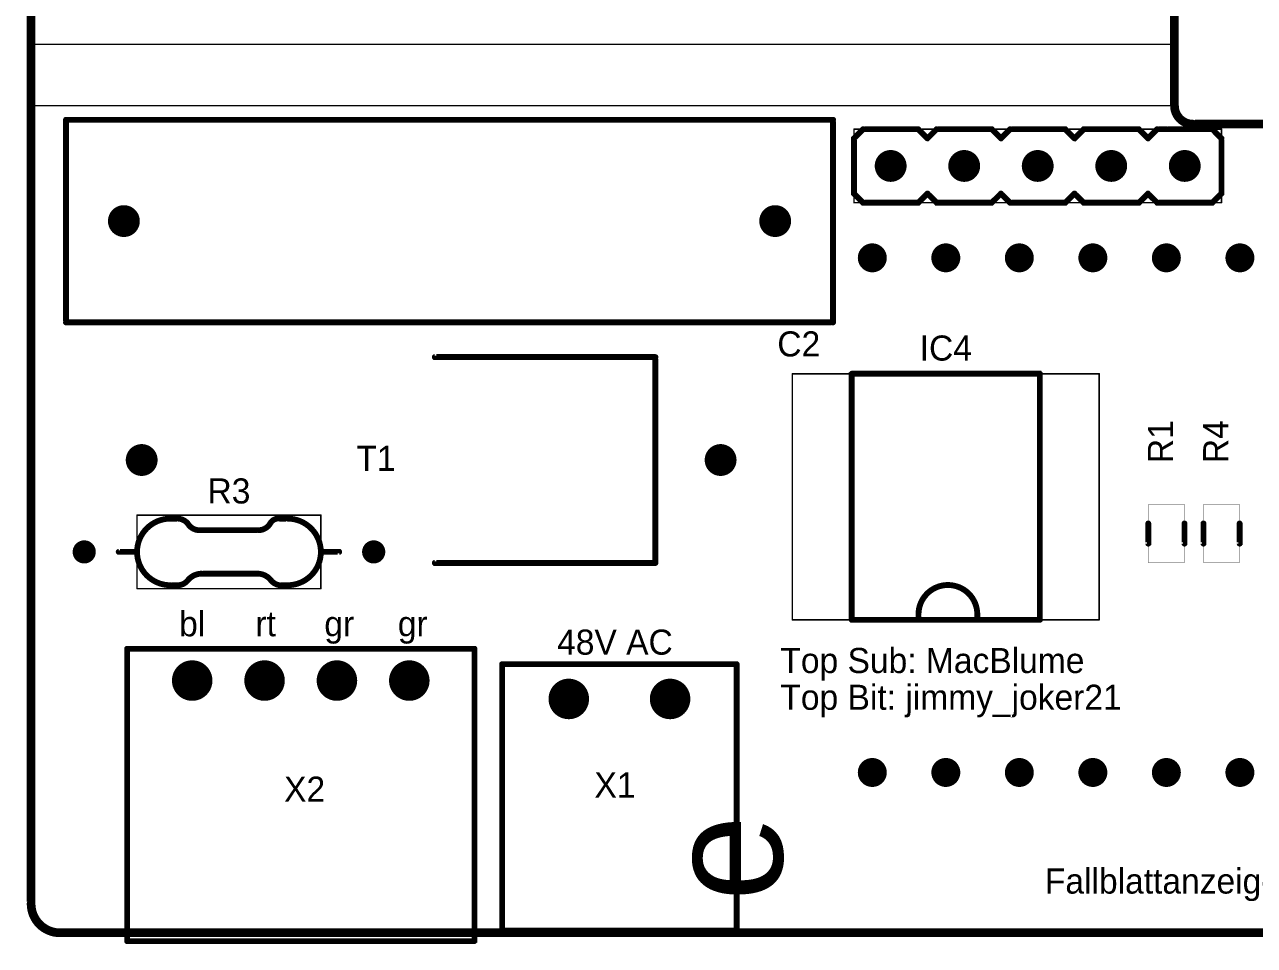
# Model space of a CAD drawing. Header units: millimetres. Extents: x -20 to 60.2, y -29 to 38.8.
# Drawn here: x -19.97 to 22.51, y -29.01 to 2.8 of the extents above; entities that cross this region are included whole.
import ezdxf
from ezdxf.enums import TextEntityAlignment as Align

# ---------------------------------------------------------------- set-up
doc = ezdxf.new("R2010")
doc.units = ezdxf.units.MM
doc.layers.get('0').update_dxf_attribs({"linetype": 'CONTINUOUS'})
for name, color, linetype in [('_BOARD', 252, 'CONTINUOUS'), ('_DRILL', 251, 'CONTINUOUS'), ('SILKSCREEN_TOP', 1, 'CONTINUOUS')]:
    doc.layers.add(name, color=color, linetype=linetype)
doc.styles.add('EHAJO', font='eHaJo.ttf')

# ---------------------------------------------------------------- blocks, each defined once
blk = doc.blocks.new('_HOLE')
at = {"const_width": 0.5}
blk.add_lwpolyline([(0, 0.25, 1), (0, -0.25, 1)], format="xyb", close=True, dxfattribs=at)

msp = doc.modelspace()

# ---------------------------------------------------------------- linework, layer by layer
at = {"layer": '_BOARD'}
for points in [[(-19.75, 9, 0.3, 0.3, 0), (-19.75, -27.575, 0.15, 0.15, 0), (-19.825, -27.575, 0.15, 0.15, 1), (-19.675, -27.575, 0, 0, 0), (-19.675, -27.575, 0.15, 0.15, 1), (-19.825, -27.575, 0, 0, 0), (-19.75, -27.575, 0, 0, 0), (-19.75, -27.575, 0.3, 0.3, 0.41421), (-18.75, -28.575, 0.15, 0.15, 0), (-18.75, -28.65, 0.15, 0.15, 1), (-18.75, -28.5, 0, 0, 0), (-18.75, -28.5, 0.15, 0.15, 1), (-18.75, -28.65, 0, 0, 0), (-18.75, -28.575, 0, 0, 0), (-18.75, -28.575, 0.3, 0.3, 0), (59, -28.575, 0.15, 0.15, 0)], [(59, -0.635, 0.3, 0.3, 0), (20.385, -0.635, 0.15, 0.15, 0), (20.385, -0.56, 0.15, 0.15, 1), (20.385, -0.71, 0, 0, 0), (20.385, -0.56, 0.15, 0.15, -1), (20.385, -0.71, 0, 0, 0), (20.385, -0.635, 0, 0, 0), (20.385, -0.635, 0.3, 0.3, -0.41421), (19.75, 0, 0.15, 0.15, 0), (19.675, 0, 0.15, 0.15, -1), (19.825, 0, 0, 0, 0), (19.675, 0, 0.15, 0.15, 1), (19.825, 0, 0, 0, 0), (19.75, 0, 0, 0, 0), (19.75, 0, 0.3, 0.3, 0), (19.75, 9, 0.15, 0.15, 0)]]:
    msp.add_lwpolyline(points, format="xyseb", dxfattribs=at)
at = {"layer": '_TOP_SIDE_'}
for points in [[(-19.75, 2.132, 0.025, 0.025, 1), (-19.75, 2.107, 0, 0, 0), (-19.75, 2.12, 0, 0, 0), (-19.75, 2.12, 0.05, 0.05, 0), (19.75, 2.12, 0.025, 0.025, 0), (19.75, 2.107, 0.025, 0.025, 1), (19.75, 2.132, 0, 0, 0), (19.763, 2.12, 0.025, 0.025, 1), (19.738, 2.12, 0, 0, 0), (19.75, 2.12, 0, 0, 0), (19.75, 2.12, 0.05, 0.05, 0), (19.75, 0, 0.025, 0.025, 0), (19.738, 0, 0.025, 0.025, 1), (19.763, 0, 0, 0, 0), (19.75, -0.013, 0.025, 0.025, 1), (19.75, 0.013, 0, 0, 0), (19.75, 0, 0, 0, 0), (19.75, 0, 0.05, 0.05, 0), (-19.75, 0, 0.025, 0.025, 0), (-19.75, 0.013, 0.025, 0.025, 1), (-19.75, -0.013, 0, 0, 0), (-19.763, 0, 0.025, 0.025, 1), (-19.738, 0, 0, 0, 0), (-19.75, 0, 0, 0, 0), (-19.75, 0, 0.05, 0.05, 0), (-19.75, 2.12, 0.05, 0.05, 0), (-19.75, 2.12, 0, 0, 0), (-19.75, 2.12, 0.025, 0.025, 0), (-19.738, 2.12, 0.025, 0.025, 1), (-19.763, 2.12, 0, 0, 0)], [(7.955, -7.498, 0.025, 0.025, 1), (7.955, -7.472, 0, 0, 0), (7.955, -7.485, 0, 0, 0), (7.955, -7.485, 0.051, 0.051, 0), (-18.545, -7.485, 0.025, 0.025, 0), (-18.545, -7.472, 0.025, 0.025, 1), (-18.545, -7.498, 0, 0, 0), (-18.558, -7.485, 0.025, 0.025, 1), (-18.532, -7.485, 0, 0, 0), (-18.545, -7.485, 0, 0, 0), (-18.545, -7.485, 0.051, 0.051, 0), (-18.545, -0.485, 0.025, 0.025, 0), (-18.532, -0.485, 0.025, 0.025, 1), (-18.558, -0.485, 0, 0, 0), (-18.545, -0.472, 0.025, 0.025, 1), (-18.545, -0.498, 0, 0, 0), (-18.545, -0.485, 0, 0, 0), (-18.545, -0.485, 0.051, 0.051, 0), (7.955, -0.485, 0.025, 0.025, 0), (7.955, -0.498, 0.025, 0.025, 1), (7.955, -0.472, 0, 0, 0), (7.968, -0.485, 0.025, 0.025, 1), (7.942, -0.485, 0, 0, 0), (7.955, -0.485, 0, 0, 0), (7.955, -0.485, 0.051, 0.051, 0), (7.955, -7.485, 0.051, 0.051, 0), (7.955, -7.485, 0, 0, 0), (7.955, -7.485, 0.025, 0.025, 0), (7.942, -7.485, 0.025, 0.025, 1), (7.968, -7.485, 0, 0, 0)], [(21.375, -3.363, 0.025, 0.025, 1), (21.375, -3.337, 0, 0, 0), (21.375, -3.35, 0, 0, 0), (21.375, -3.35, 0.051, 0.051, 0), (8.675, -3.35, 0.025, 0.025, 0), (8.675, -3.337, 0.025, 0.025, 1), (8.675, -3.363, 0, 0, 0), (8.662, -3.35, 0.025, 0.025, 1), (8.688, -3.35, 0, 0, 0), (8.675, -3.35, 0, 0, 0), (8.675, -3.35, 0.051, 0.051, 0), (8.675, -0.81, 0.025, 0.025, 0), (8.688, -0.81, 0.025, 0.025, 1), (8.662, -0.81, 0, 0, 0), (8.675, -0.797, 0.025, 0.025, 1), (8.675, -0.823, 0, 0, 0), (8.675, -0.81, 0, 0, 0), (8.675, -0.81, 0.051, 0.051, 0), (21.375, -0.81, 0.025, 0.025, 0), (21.375, -0.823, 0.025, 0.025, 1), (21.375, -0.797, 0, 0, 0), (21.388, -0.81, 0.025, 0.025, 1), (21.362, -0.81, 0, 0, 0), (21.375, -0.81, 0, 0, 0), (21.375, -0.81, 0.051, 0.051, 0), (21.375, -3.35, 0.051, 0.051, 0), (21.375, -3.35, 0, 0, 0), (21.375, -3.35, 0.025, 0.025, 0), (21.362, -3.35, 0.025, 0.025, 1), (21.388, -3.35, 0, 0, 0)], [(6.537, -17.76, 0.025, 0.025, 1), (6.563, -17.76, 0, 0, 0), (6.55, -17.76, 0, 0, 0), (6.55, -17.76, 0.051, 0.051, 0), (6.55, -9.26, 0.025, 0.025, 0), (6.563, -9.26, 0.025, 0.025, 1), (6.537, -9.26, 0, 0, 0), (6.55, -9.247, 0.025, 0.025, 1), (6.55, -9.273, 0, 0, 0), (6.55, -9.26, 0, 0, 0), (6.55, -9.26, 0.051, 0.051, 0), (17.15, -9.26, 0.025, 0.025, 0), (17.15, -9.273, 0.025, 0.025, 1), (17.15, -9.247, 0, 0, 0), (17.163, -9.26, 0.025, 0.025, 1), (17.137, -9.26, 0, 0, 0), (17.15, -9.26, 0, 0, 0), (17.15, -9.26, 0.051, 0.051, 0), (17.15, -17.76, 0.025, 0.025, 0), (17.137, -17.76, 0.025, 0.025, 1), (17.163, -17.76, 0, 0, 0), (17.15, -17.773, 0.025, 0.025, 1), (17.15, -17.747, 0, 0, 0), (17.15, -17.76, 0, 0, 0), (17.15, -17.76, 0.051, 0.051, 0), (6.55, -17.76, 0.051, 0.051, 0), (6.55, -17.76, 0, 0, 0), (6.55, -17.76, 0.025, 0.025, 0), (6.55, -17.747, 0.025, 0.025, 1), (6.55, -17.773, 0, 0, 0)], [(20.095, -13.783, 0.005, 0.005, 1), (20.095, -13.778, 0, 0, 0), (20.095, -13.78, 0, 0, 0), (20.095, -13.78, 0.01, 0.01, 0), (18.845, -13.78, 0.005, 0.005, 0), (18.845, -13.778, 0.005, 0.005, 1), (18.845, -13.783, 0, 0, 0), (18.848, -13.78, 0.005, 0.005, 1), (18.843, -13.78, 0, 0, 0), (18.845, -13.78, 0, 0, 0), (18.845, -13.78, 0.01, 0.01, 0), (18.845, -15.78, 0.005, 0.005, 0), (18.843, -15.78, 0.005, 0.005, 1), (18.848, -15.78, 0, 0, 0), (18.845, -15.778, 0.005, 0.005, 1), (18.845, -15.783, 0, 0, 0), (18.845, -15.78, 0, 0, 0), (18.845, -15.78, 0.01, 0.01, 0), (20.095, -15.78, 0.005, 0.005, 0), (20.095, -15.783, 0.005, 0.005, 1), (20.095, -15.778, 0, 0, 0), (20.093, -15.78, 0.005, 0.005, 1), (20.098, -15.78, 0, 0, 0), (20.095, -15.78, 0, 0, 0), (20.095, -15.78, 0.01, 0.01, 0), (20.095, -13.78, 0.01, 0.01, 0), (20.095, -13.78, 0, 0, 0), (20.095, -13.78, 0.005, 0.005, 0), (20.098, -13.78, 0.005, 0.005, 1), (20.093, -13.78, 0, 0, 0)], [(22, -13.783, 0.005, 0.005, 1), (22, -13.778, 0, 0, 0), (22, -13.78, 0, 0, 0), (22, -13.78, 0.01, 0.01, 0), (20.75, -13.78, 0.005, 0.005, 0), (20.75, -13.778, 0.005, 0.005, 1), (20.75, -13.783, 0, 0, 0), (20.753, -13.78, 0.005, 0.005, 1), (20.748, -13.78, 0, 0, 0), (20.75, -13.78, 0, 0, 0), (20.75, -13.78, 0.01, 0.01, 0), (20.75, -15.78, 0.005, 0.005, 0), (20.748, -15.78, 0.005, 0.005, 1), (20.753, -15.78, 0, 0, 0), (20.75, -15.778, 0.005, 0.005, 1), (20.75, -15.783, 0, 0, 0), (20.75, -15.78, 0, 0, 0), (20.75, -15.78, 0.01, 0.01, 0), (22, -15.78, 0.005, 0.005, 0), (22, -15.783, 0.005, 0.005, 1), (22, -15.778, 0, 0, 0), (21.998, -15.78, 0.005, 0.005, 1), (22.003, -15.78, 0, 0, 0), (22, -15.78, 0, 0, 0), (22, -15.78, 0.01, 0.01, 0), (22, -13.78, 0.01, 0.01, 0), (22, -13.78, 0, 0, 0), (22, -13.78, 0.005, 0.005, 0), (22.003, -13.78, 0.005, 0.005, 1), (21.998, -13.78, 0, 0, 0)], [(-9.74, -16.698, 0.025, 0.025, 1), (-9.74, -16.673, 0, 0, 0), (-9.74, -16.685, 0, 0, 0), (-9.74, -16.685, 0.05, 0.05, 0), (-16.09, -16.685, 0.025, 0.025, 0), (-16.09, -16.673, 0.025, 0.025, 1), (-16.09, -16.698, 0, 0, 0), (-16.103, -16.685, 0.025, 0.025, 1), (-16.078, -16.685, 0, 0, 0), (-16.09, -16.685, 0, 0, 0), (-16.09, -16.685, 0.05, 0.05, 0), (-16.09, -14.145, 0.025, 0.025, 0), (-16.078, -14.145, 0.025, 0.025, 1), (-16.103, -14.145, 0, 0, 0), (-16.09, -14.133, 0.025, 0.025, 1), (-16.09, -14.158, 0, 0, 0), (-16.09, -14.145, 0, 0, 0), (-16.09, -14.145, 0.05, 0.05, 0), (-9.74, -14.145, 0.025, 0.025, 0), (-9.74, -14.158, 0.025, 0.025, 1), (-9.74, -14.133, 0, 0, 0), (-9.728, -14.145, 0.025, 0.025, 1), (-9.753, -14.145, 0, 0, 0), (-9.74, -14.145, 0, 0, 0), (-9.74, -14.145, 0.05, 0.05, 0), (-9.74, -16.685, 0.05, 0.05, 0), (-9.74, -16.685, 0, 0, 0), (-9.74, -16.685, 0.025, 0.025, 0), (-9.753, -16.685, 0.025, 0.025, 1), (-9.728, -16.685, 0, 0, 0)], [(-16.435, -18.748, 0.025, 0.025, 1), (-16.435, -18.773, 0, 0, 0), (-16.435, -18.76, 0, 0, 0), (-16.435, -18.76, 0.05, 0.05, 0), (-4.435, -18.76, 0.025, 0.025, 0), (-4.435, -18.773, 0.025, 0.025, 1), (-4.435, -18.748, 0, 0, 0), (-4.423, -18.76, 0.025, 0.025, 1), (-4.448, -18.76, 0, 0, 0), (-4.435, -18.76, 0, 0, 0), (-4.435, -18.76, 0.05, 0.05, 0), (-4.435, -28.86, 0.025, 0.025, 0), (-4.448, -28.86, 0.025, 0.025, 1), (-4.423, -28.86, 0, 0, 0), (-4.435, -28.873, 0.025, 0.025, 1), (-4.435, -28.848, 0, 0, 0), (-4.435, -28.86, 0, 0, 0), (-4.435, -28.86, 0.05, 0.05, 0), (-16.435, -28.86, 0.025, 0.025, 0), (-16.435, -28.848, 0.025, 0.025, 1), (-16.435, -28.873, 0, 0, 0), (-16.448, -28.86, 0.025, 0.025, 1), (-16.423, -28.86, 0, 0, 0), (-16.435, -28.86, 0, 0, 0), (-16.435, -28.86, 0.05, 0.05, 0), (-16.435, -18.76, 0.05, 0.05, 0), (-16.435, -18.76, 0, 0, 0), (-16.435, -18.76, 0.025, 0.025, 0), (-16.423, -18.76, 0.025, 0.025, 1), (-16.448, -18.76, 0, 0, 0)], [(4.625, -28.508, 0.025, 0.025, 1), (4.625, -28.482, 0, 0, 0), (4.625, -28.495, 0, 0, 0), (4.625, -28.495, 0.051, 0.051, 0), (-3.475, -28.495, 0.025, 0.025, 0), (-3.475, -28.482, 0.025, 0.025, 1), (-3.475, -28.508, 0, 0, 0), (-3.488, -28.495, 0.025, 0.025, 1), (-3.462, -28.495, 0, 0, 0), (-3.475, -28.495, 0, 0, 0), (-3.475, -28.495, 0.051, 0.051, 0), (-3.475, -19.295, 0.025, 0.025, 0), (-3.462, -19.295, 0.025, 0.025, 1), (-3.488, -19.295, 0, 0, 0), (-3.475, -19.282, 0.025, 0.025, 1), (-3.475, -19.308, 0, 0, 0), (-3.475, -19.295, 0, 0, 0), (-3.475, -19.295, 0.051, 0.051, 0), (4.625, -19.295, 0.025, 0.025, 0), (4.625, -19.308, 0.025, 0.025, 1), (4.625, -19.282, 0, 0, 0), (4.638, -19.295, 0.025, 0.025, 1), (4.612, -19.295, 0, 0, 0), (4.625, -19.295, 0, 0, 0), (4.625, -19.295, 0.051, 0.051, 0), (4.625, -28.495, 0.051, 0.051, 0), (4.625, -28.495, 0, 0, 0), (4.625, -28.495, 0.025, 0.025, 0), (4.612, -28.495, 0.025, 0.025, 1), (4.638, -28.495, 0, 0, 0)]]:
    msp.add_lwpolyline(points, format="xyseb", close=True, dxfattribs=at)
at = {"layer": 'SILKSCREEN_TOP'}
for points in [[(7.955, -0.536, 0.102, 0.102, 1), (7.955, -0.434, 0, 0, 0), (7.955, -0.485, 0, 0, 0), (7.955, -0.485, 0.203, 0.203, 0), (-18.545, -0.485, 0.102, 0.102, 0), (-18.545, -0.434, 0.102, 0.102, 1), (-18.545, -0.536, 0, 0, 0), (-18.494, -0.485, 0.102, 0.102, 1), (-18.596, -0.485, 0, 0, 0), (-18.545, -0.485, 0, 0, 0), (-18.545, -0.485, 0.203, 0.203, 0), (-18.545, -7.485, 0.102, 0.102, 0), (-18.596, -7.485, 0.102, 0.102, 1), (-18.494, -7.485, 0, 0, 0), (-18.545, -7.434, 0.102, 0.102, 1), (-18.545, -7.536, 0, 0, 0), (-18.545, -7.485, 0, 0, 0), (-18.545, -7.485, 0.203, 0.203, 0), (7.955, -7.485, 0.102, 0.102, 0), (7.955, -7.536, 0.102, 0.102, 1), (7.955, -7.434, 0, 0, 0), (7.904, -7.485, 0.102, 0.102, 1), (8.006, -7.485, 0, 0, 0), (7.955, -7.485, 0, 0, 0), (7.955, -7.485, 0.203, 0.203, 0), (7.955, -0.485, 0.203, 0.203, 0), (7.955, -0.485, 0, 0, 0), (7.955, -0.485, 0.102, 0.102, 0), (8.006, -0.485, 0.102, 0.102, 1), (7.904, -0.485, 0, 0, 0)], [(8.549, -17.76, 0.102, 0.102, 1), (8.651, -17.76, 0, 0, 0), (8.6, -17.76, 0, 0, 0), (8.6, -17.76, 0.203, 0.203, 0), (8.6, -9.26, 0.102, 0.102, 0), (8.651, -9.26, 0.102, 0.102, 1), (8.549, -9.26, 0, 0, 0), (8.6, -9.209, 0.102, 0.102, 1), (8.6, -9.311, 0, 0, 0), (8.6, -9.26, 0, 0, 0), (8.6, -9.26, 0.203, 0.203, 0), (15.1, -9.26, 0.102, 0.102, 0), (15.1, -9.311, 0.102, 0.102, 1), (15.1, -9.209, 0, 0, 0), (15.151, -9.26, 0.102, 0.102, 1), (15.049, -9.26, 0, 0, 0), (15.1, -9.26, 0, 0, 0), (15.1, -9.26, 0.203, 0.203, 0), (15.1, -17.76, 0.102, 0.102, 0), (15.049, -17.76, 0.102, 0.102, 1), (15.151, -17.76, 0, 0, 0), (15.1, -17.811, 0.102, 0.102, 1), (15.1, -17.709, 0, 0, 0), (15.1, -17.76, 0, 0, 0), (15.1, -17.76, 0.203, 0.203, 0), (8.6, -17.76, 0.203, 0.203, 0), (8.6, -17.76, 0, 0, 0), (8.6, -17.76, 0.102, 0.102, 0), (8.6, -17.709, 0.102, 0.102, 1), (8.6, -17.811, 0, 0, 0)], [(10.855, -17.76, 0.102, 0.102, 1), (10.957, -17.76, 0, 0, 0), (10.906, -17.76, 0, 0, 0), (10.906, -17.76, 0.203, 0.203, 0), (10.906, -17.574, 0.102, 0.102, 0), (10.957, -17.574, 0.102, 0.102, 1), (10.855, -17.574, 0, 0, 0), (10.957, -17.574, 0.102, 0.102, -1), (10.855, -17.574, 0, 0, 0), (10.906, -17.574, 0, 0, 0), (10.906, -17.574, 0.203, 0.203, -1), (12.938, -17.574, 0.102, 0.102, 0), (12.989, -17.574, 0.102, 0.102, -1), (12.887, -17.574, 0, 0, 0), (12.989, -17.574, 0.102, 0.102, 1), (12.887, -17.574, 0, 0, 0), (12.938, -17.574, 0, 0, 0), (12.938, -17.574, 0.203, 0.203, 0), (12.938, -17.76, 0.102, 0.102, 0), (12.887, -17.76, 0.102, 0.102, 1), (12.989, -17.76, 0, 0, 0), (12.938, -17.811, 0.102, 0.102, 1), (12.938, -17.709, 0, 0, 0), (12.938, -17.76, 0, 0, 0), (12.938, -17.76, 0.203, 0.203, 0), (10.906, -17.76, 0.203, 0.203, 0), (10.906, -17.76, 0, 0, 0), (10.906, -17.76, 0.102, 0.102, 0), (10.906, -17.709, 0.102, 0.102, 1), (10.906, -17.811, 0, 0, 0)], [(-16.435, -18.71, 0.1, 0.1, 1), (-16.435, -18.81, 0, 0, 0), (-16.435, -18.76, 0, 0, 0), (-16.435, -18.76, 0.2, 0.2, 0), (-4.435, -18.76, 0.1, 0.1, 0), (-4.435, -18.81, 0.1, 0.1, 1), (-4.435, -18.71, 0, 0, 0), (-4.385, -18.76, 0.1, 0.1, 1), (-4.485, -18.76, 0, 0, 0), (-4.435, -18.76, 0, 0, 0), (-4.435, -18.76, 0.2, 0.2, 0), (-4.435, -28.86, 0.1, 0.1, 0), (-4.485, -28.86, 0.1, 0.1, 1), (-4.385, -28.86, 0, 0, 0), (-4.435, -28.91, 0.1, 0.1, 1), (-4.435, -28.81, 0, 0, 0), (-4.435, -28.86, 0, 0, 0), (-4.435, -28.86, 0.2, 0.2, 0), (-16.435, -28.86, 0.1, 0.1, 0), (-16.435, -28.81, 0.1, 0.1, 1), (-16.435, -28.91, 0, 0, 0), (-16.485, -28.86, 0.1, 0.1, 1), (-16.385, -28.86, 0, 0, 0), (-16.435, -28.86, 0, 0, 0), (-16.435, -28.86, 0.2, 0.2, 0), (-16.435, -18.76, 0.2, 0.2, 0), (-16.435, -18.76, 0, 0, 0), (-16.435, -18.76, 0.1, 0.1, 0), (-16.385, -18.76, 0.1, 0.1, 1), (-16.485, -18.76, 0, 0, 0)], [(4.625, -28.546, 0.102, 0.102, 1), (4.625, -28.444, 0, 0, 0), (4.625, -28.495, 0, 0, 0), (4.625, -28.495, 0.203, 0.203, 0), (-3.475, -28.495, 0.102, 0.102, 0), (-3.475, -28.444, 0.102, 0.102, 1), (-3.475, -28.546, 0, 0, 0), (-3.526, -28.495, 0.102, 0.102, 1), (-3.424, -28.495, 0, 0, 0), (-3.475, -28.495, 0, 0, 0), (-3.475, -28.495, 0.203, 0.203, 0), (-3.475, -19.295, 0.102, 0.102, 0), (-3.424, -19.295, 0.102, 0.102, 1), (-3.526, -19.295, 0, 0, 0), (-3.475, -19.244, 0.102, 0.102, 1), (-3.475, -19.346, 0, 0, 0), (-3.475, -19.295, 0, 0, 0), (-3.475, -19.295, 0.203, 0.203, 0), (4.625, -19.295, 0.102, 0.102, 0), (4.625, -19.346, 0.102, 0.102, 1), (4.625, -19.244, 0, 0, 0), (4.676, -19.295, 0.102, 0.102, 1), (4.574, -19.295, 0, 0, 0), (4.625, -19.295, 0, 0, 0), (4.625, -19.295, 0.203, 0.203, 0), (4.625, -28.495, 0.203, 0.203, 0), (4.625, -28.495, 0, 0, 0), (4.625, -28.495, 0.102, 0.102, 0), (4.574, -28.495, 0.102, 0.102, 1), (4.676, -28.495, 0, 0, 0)]]:
    msp.add_lwpolyline(points, format="xyseb", close=True, dxfattribs=at)
for points in [[(9.028, -0.846, 0.102, 0.102, 1), (8.957, -0.774, 0, 0, 0), (8.993, -0.81, 0, 0, 0), (8.993, -0.81, 0.203, 0.203, 0), (8.675, -1.128, 0.203, 0.203, 0), (8.675, -1.128, 0, 0, 0), (8.675, -1.128, 0.102, 0.102, 0), (8.639, -1.092, 0.102, 0.102, 1), (8.711, -1.163, 0, 0, 0)], [(11.85, -0.861, 0.102, 0.102, 1), (11.85, -0.759, 0, 0, 0), (11.85, -0.81, 0, 0, 0), (11.85, -0.81, 0.203, 0.203, 0), (11.533, -0.81, 0.102, 0.102, 0), (11.533, -0.759, 0.102, 0.102, 1), (11.533, -0.861, 0, 0, 0), (11.568, -0.846, 0.102, 0.102, 1), (11.497, -0.774, 0, 0, 0), (11.533, -0.81, 0, 0, 0), (11.533, -0.81, 0.203, 0.203, 0), (11.215, -1.128, 0.102, 0.102, 0), (11.179, -1.092, 0.102, 0.102, 1), (11.251, -1.163, 0, 0, 0), (11.179, -1.163, 0.102, 0.102, 1), (11.251, -1.092, 0, 0, 0), (11.215, -1.128, 0, 0, 0), (11.215, -1.128, 0.203, 0.203, 0), (10.898, -0.81, 0.102, 0.102, 0), (10.933, -0.774, 0.102, 0.102, 1), (10.862, -0.846, 0, 0, 0), (10.898, -0.861, 0.102, 0.102, 1), (10.898, -0.759, 0, 0, 0), (10.898, -0.81, 0, 0, 0), (10.898, -0.81, 0.203, 0.203, 0), (8.993, -0.81, 0.203, 0.203, 0), (8.993, -0.81, 0, 0, 0), (8.993, -0.81, 0.102, 0.102, 0), (8.993, -0.759, 0.102, 0.102, 1), (8.993, -0.861, 0, 0, 0)], [(11.568, -0.846, 0.102, 0.102, 1), (11.497, -0.774, 0, 0, 0), (11.533, -0.81, 0, 0, 0), (11.533, -0.81, 0.203, 0.203, 0), (11.215, -1.128, 0.203, 0.203, 0), (11.215, -1.128, 0, 0, 0), (11.215, -1.128, 0.102, 0.102, 0), (11.179, -1.092, 0.102, 0.102, 1), (11.251, -1.163, 0, 0, 0)], [(14.39, -0.861, 0.102, 0.102, 1), (14.39, -0.759, 0, 0, 0), (14.39, -0.81, 0, 0, 0), (14.39, -0.81, 0.203, 0.203, 0), (14.073, -0.81, 0.102, 0.102, 0), (14.073, -0.759, 0.102, 0.102, 1), (14.073, -0.861, 0, 0, 0), (14.108, -0.846, 0.102, 0.102, 1), (14.037, -0.774, 0, 0, 0), (14.073, -0.81, 0, 0, 0), (14.073, -0.81, 0.203, 0.203, 0), (13.755, -1.128, 0.102, 0.102, 0), (13.719, -1.092, 0.102, 0.102, 1), (13.791, -1.163, 0, 0, 0), (13.719, -1.163, 0.102, 0.102, 1), (13.791, -1.092, 0, 0, 0), (13.755, -1.128, 0, 0, 0), (13.755, -1.128, 0.203, 0.203, 0), (13.438, -0.81, 0.102, 0.102, 0), (13.473, -0.774, 0.102, 0.102, 1), (13.402, -0.846, 0, 0, 0), (13.438, -0.861, 0.102, 0.102, 1), (13.438, -0.759, 0, 0, 0), (13.438, -0.81, 0, 0, 0), (13.438, -0.81, 0.203, 0.203, 0), (11.533, -0.81, 0.203, 0.203, 0), (11.533, -0.81, 0, 0, 0), (11.533, -0.81, 0.102, 0.102, 0), (11.533, -0.759, 0.102, 0.102, 1), (11.533, -0.861, 0, 0, 0)], [(14.108, -0.846, 0.102, 0.102, 1), (14.037, -0.774, 0, 0, 0), (14.073, -0.81, 0, 0, 0), (14.073, -0.81, 0.203, 0.203, 0), (13.755, -1.128, 0.203, 0.203, 0), (13.755, -1.128, 0, 0, 0), (13.755, -1.128, 0.102, 0.102, 0), (13.719, -1.092, 0.102, 0.102, 1), (13.791, -1.163, 0, 0, 0)], [(16.93, -0.861, 0.102, 0.102, 1), (16.93, -0.759, 0, 0, 0), (16.93, -0.81, 0, 0, 0), (16.93, -0.81, 0.203, 0.203, 0), (16.613, -0.81, 0.102, 0.102, 0), (16.613, -0.759, 0.102, 0.102, 1), (16.613, -0.861, 0, 0, 0), (16.648, -0.846, 0.102, 0.102, 1), (16.577, -0.774, 0, 0, 0), (16.613, -0.81, 0, 0, 0), (16.613, -0.81, 0.203, 0.203, 0), (16.295, -1.128, 0.102, 0.102, 0), (16.259, -1.092, 0.102, 0.102, 1), (16.331, -1.163, 0, 0, 0), (16.259, -1.163, 0.102, 0.102, 1), (16.331, -1.092, 0, 0, 0), (16.295, -1.128, 0, 0, 0), (16.295, -1.128, 0.203, 0.203, 0), (15.978, -0.81, 0.102, 0.102, 0), (16.013, -0.774, 0.102, 0.102, 1), (15.942, -0.846, 0, 0, 0), (15.978, -0.861, 0.102, 0.102, 1), (15.978, -0.759, 0, 0, 0), (15.978, -0.81, 0, 0, 0), (15.978, -0.81, 0.203, 0.203, 0), (14.073, -0.81, 0.203, 0.203, 0), (14.073, -0.81, 0, 0, 0), (14.073, -0.81, 0.102, 0.102, 0), (14.073, -0.759, 0.102, 0.102, 1), (14.073, -0.861, 0, 0, 0)], [(16.648, -0.846, 0.102, 0.102, 1), (16.577, -0.774, 0, 0, 0), (16.613, -0.81, 0, 0, 0), (16.613, -0.81, 0.203, 0.203, 0), (16.295, -1.128, 0.203, 0.203, 0), (16.295, -1.128, 0, 0, 0), (16.295, -1.128, 0.102, 0.102, 0), (16.259, -1.092, 0.102, 0.102, 1), (16.331, -1.163, 0, 0, 0)], [(19.47, -0.861, 0.102, 0.102, 1), (19.47, -0.759, 0, 0, 0), (19.47, -0.81, 0, 0, 0), (19.47, -0.81, 0.203, 0.203, 0), (19.153, -0.81, 0.102, 0.102, 0), (19.153, -0.759, 0.102, 0.102, 1), (19.153, -0.861, 0, 0, 0), (19.188, -0.846, 0.102, 0.102, 1), (19.117, -0.774, 0, 0, 0), (19.153, -0.81, 0, 0, 0), (19.153, -0.81, 0.203, 0.203, 0), (18.835, -1.128, 0.102, 0.102, 0), (18.799, -1.092, 0.102, 0.102, 1), (18.871, -1.163, 0, 0, 0), (18.799, -1.163, 0.102, 0.102, 1), (18.871, -1.092, 0, 0, 0), (18.835, -1.128, 0, 0, 0), (18.835, -1.128, 0.203, 0.203, 0), (18.518, -0.81, 0.102, 0.102, 0), (18.553, -0.774, 0.102, 0.102, 1), (18.482, -0.846, 0, 0, 0), (18.518, -0.861, 0.102, 0.102, 1), (18.518, -0.759, 0, 0, 0), (18.518, -0.81, 0, 0, 0), (18.518, -0.81, 0.203, 0.203, 0), (16.613, -0.81, 0.203, 0.203, 0), (16.613, -0.81, 0, 0, 0), (16.613, -0.81, 0.102, 0.102, 0), (16.613, -0.759, 0.102, 0.102, 1), (16.613, -0.861, 0, 0, 0)], [(21.058, -0.861, 0.102, 0.102, 1), (21.058, -0.759, 0, 0, 0), (21.058, -0.81, 0, 0, 0), (21.058, -0.81, 0.203, 0.203, 0), (19.47, -0.81, 0.203, 0.203, 0), (19.47, -0.81, 0, 0, 0), (19.47, -0.81, 0.102, 0.102, 0), (19.47, -0.759, 0.102, 0.102, 1), (19.47, -0.861, 0, 0, 0)], [(21.339, -1.163, 0.102, 0.102, 1), (21.411, -1.092, 0, 0, 0), (21.375, -1.128, 0, 0, 0), (21.375, -1.128, 0.203, 0.203, 0), (21.058, -0.81, 0.203, 0.203, 0), (21.058, -0.81, 0, 0, 0), (21.058, -0.81, 0.102, 0.102, 0), (21.093, -0.774, 0.102, 0.102, 1), (21.022, -0.846, 0, 0, 0)], [(8.624, -3.033, 0.102, 0.102, 1), (8.726, -3.033, 0, 0, 0), (8.675, -3.033, 0, 0, 0), (8.675, -3.033, 0.203, 0.203, 0), (8.675, -1.128, 0.203, 0.203, 0), (8.675, -1.128, 0, 0, 0), (8.675, -1.128, 0.102, 0.102, 0), (8.726, -1.128, 0.102, 0.102, 1), (8.624, -1.128, 0, 0, 0)], [(21.324, -3.033, 0.102, 0.102, 1), (21.426, -3.033, 0, 0, 0), (21.375, -3.033, 0, 0, 0), (21.375, -3.033, 0.203, 0.203, 0), (21.375, -1.128, 0.203, 0.203, 0), (21.375, -1.128, 0, 0, 0), (21.375, -1.128, 0.102, 0.102, 0), (21.426, -1.128, 0.102, 0.102, 1), (21.324, -1.128, 0, 0, 0)], [(8.957, -3.386, 0.102, 0.102, 1), (9.028, -3.314, 0, 0, 0), (8.993, -3.35, 0, 0, 0), (8.993, -3.35, 0.203, 0.203, 0), (8.675, -3.033, 0.203, 0.203, 0), (8.675, -3.033, 0, 0, 0), (8.675, -3.033, 0.102, 0.102, 0), (8.711, -2.997, 0.102, 0.102, 1), (8.639, -3.068, 0, 0, 0)], [(13.438, -3.401, 0.102, 0.102, 1), (13.438, -3.299, 0, 0, 0), (13.438, -3.35, 0, 0, 0), (13.438, -3.35, 0.203, 0.203, 0), (11.533, -3.35, 0.102, 0.102, 0), (11.533, -3.299, 0.102, 0.102, 1), (11.533, -3.401, 0, 0, 0), (11.497, -3.386, 0.102, 0.102, 1), (11.568, -3.314, 0, 0, 0), (11.533, -3.35, 0, 0, 0), (11.533, -3.35, 0.203, 0.203, 0), (11.215, -3.033, 0.102, 0.102, 0), (11.251, -2.997, 0.102, 0.102, 1), (11.179, -3.068, 0, 0, 0), (11.251, -3.068, 0.102, 0.102, 1), (11.179, -2.997, 0, 0, 0), (11.215, -3.033, 0, 0, 0), (11.215, -3.033, 0.203, 0.203, 0), (10.898, -3.35, 0.102, 0.102, 0), (10.862, -3.314, 0.102, 0.102, 1), (10.933, -3.386, 0, 0, 0), (10.898, -3.401, 0.102, 0.102, 1), (10.898, -3.299, 0, 0, 0), (10.898, -3.35, 0, 0, 0), (10.898, -3.35, 0.203, 0.203, 0), (8.993, -3.35, 0.203, 0.203, 0), (8.993, -3.35, 0, 0, 0), (8.993, -3.35, 0.102, 0.102, 0), (8.993, -3.299, 0.102, 0.102, 1), (8.993, -3.401, 0, 0, 0)], [(11.497, -3.386, 0.102, 0.102, 1), (11.568, -3.314, 0, 0, 0), (11.533, -3.35, 0, 0, 0), (11.533, -3.35, 0.203, 0.203, 0), (11.215, -3.033, 0.203, 0.203, 0), (11.215, -3.033, 0, 0, 0), (11.215, -3.033, 0.102, 0.102, 0), (11.251, -2.997, 0.102, 0.102, 1), (11.179, -3.068, 0, 0, 0)], [(15.978, -3.401, 0.102, 0.102, 1), (15.978, -3.299, 0, 0, 0), (15.978, -3.35, 0, 0, 0), (15.978, -3.35, 0.203, 0.203, 0), (14.073, -3.35, 0.102, 0.102, 0), (14.073, -3.299, 0.102, 0.102, 1), (14.073, -3.401, 0, 0, 0), (14.037, -3.386, 0.102, 0.102, 1), (14.108, -3.314, 0, 0, 0), (14.073, -3.35, 0, 0, 0), (14.073, -3.35, 0.203, 0.203, 0), (13.755, -3.033, 0.102, 0.102, 0), (13.791, -2.997, 0.102, 0.102, 1), (13.719, -3.068, 0, 0, 0), (13.791, -3.068, 0.102, 0.102, 1), (13.719, -2.997, 0, 0, 0), (13.755, -3.033, 0, 0, 0), (13.755, -3.033, 0.203, 0.203, 0), (13.438, -3.35, 0.102, 0.102, 0), (13.402, -3.314, 0.102, 0.102, 1), (13.473, -3.386, 0, 0, 0), (13.438, -3.401, 0.102, 0.102, 1), (13.438, -3.299, 0, 0, 0), (13.438, -3.35, 0, 0, 0), (13.438, -3.35, 0.203, 0.203, 0), (11.533, -3.35, 0.203, 0.203, 0), (11.533, -3.35, 0, 0, 0), (11.533, -3.35, 0.102, 0.102, 0), (11.533, -3.299, 0.102, 0.102, 1), (11.533, -3.401, 0, 0, 0)], [(14.037, -3.386, 0.102, 0.102, 1), (14.108, -3.314, 0, 0, 0), (14.073, -3.35, 0, 0, 0), (14.073, -3.35, 0.203, 0.203, 0), (13.755, -3.033, 0.203, 0.203, 0), (13.755, -3.033, 0, 0, 0), (13.755, -3.033, 0.102, 0.102, 0), (13.791, -2.997, 0.102, 0.102, 1), (13.719, -3.068, 0, 0, 0)], [(18.518, -3.401, 0.102, 0.102, 1), (18.518, -3.299, 0, 0, 0), (18.518, -3.35, 0, 0, 0), (18.518, -3.35, 0.203, 0.203, 0), (16.613, -3.35, 0.102, 0.102, 0), (16.613, -3.299, 0.102, 0.102, 1), (16.613, -3.401, 0, 0, 0), (16.577, -3.386, 0.102, 0.102, 1), (16.648, -3.314, 0, 0, 0), (16.613, -3.35, 0, 0, 0), (16.613, -3.35, 0.203, 0.203, 0), (16.295, -3.033, 0.102, 0.102, 0), (16.331, -2.997, 0.102, 0.102, 1), (16.259, -3.068, 0, 0, 0), (16.331, -3.068, 0.102, 0.102, 1), (16.259, -2.997, 0, 0, 0), (16.295, -3.033, 0, 0, 0), (16.295, -3.033, 0.203, 0.203, 0), (15.978, -3.35, 0.102, 0.102, 0), (15.942, -3.314, 0.102, 0.102, 1), (16.013, -3.386, 0, 0, 0), (15.978, -3.401, 0.102, 0.102, 1), (15.978, -3.299, 0, 0, 0), (15.978, -3.35, 0, 0, 0), (15.978, -3.35, 0.203, 0.203, 0), (14.073, -3.35, 0.203, 0.203, 0), (14.073, -3.35, 0, 0, 0), (14.073, -3.35, 0.102, 0.102, 0), (14.073, -3.299, 0.102, 0.102, 1), (14.073, -3.401, 0, 0, 0)], [(16.577, -3.386, 0.102, 0.102, 1), (16.648, -3.314, 0, 0, 0), (16.613, -3.35, 0, 0, 0), (16.613, -3.35, 0.203, 0.203, 0), (16.295, -3.033, 0.203, 0.203, 0), (16.295, -3.033, 0, 0, 0), (16.295, -3.033, 0.102, 0.102, 0), (16.331, -2.997, 0.102, 0.102, 1), (16.259, -3.068, 0, 0, 0)], [(21.058, -3.401, 0.102, 0.102, 1), (21.058, -3.299, 0, 0, 0), (21.058, -3.35, 0, 0, 0), (21.058, -3.35, 0.203, 0.203, 0), (19.153, -3.35, 0.102, 0.102, 0), (19.153, -3.299, 0.102, 0.102, 1), (19.153, -3.401, 0, 0, 0), (19.117, -3.386, 0.102, 0.102, 1), (19.188, -3.314, 0, 0, 0), (19.153, -3.35, 0, 0, 0), (19.153, -3.35, 0.203, 0.203, 0), (18.835, -3.033, 0.102, 0.102, 0), (18.871, -2.997, 0.102, 0.102, 1), (18.799, -3.068, 0, 0, 0), (18.871, -3.068, 0.102, 0.102, 1), (18.799, -2.997, 0, 0, 0), (18.835, -3.033, 0, 0, 0), (18.835, -3.033, 0.203, 0.203, 0), (18.518, -3.35, 0.102, 0.102, 0), (18.482, -3.314, 0.102, 0.102, 1), (18.553, -3.386, 0, 0, 0), (18.518, -3.401, 0.102, 0.102, 1), (18.518, -3.299, 0, 0, 0), (18.518, -3.35, 0, 0, 0), (18.518, -3.35, 0.203, 0.203, 0), (16.613, -3.35, 0.203, 0.203, 0), (16.613, -3.35, 0, 0, 0), (16.613, -3.35, 0.102, 0.102, 0), (16.613, -3.299, 0.102, 0.102, 1), (16.613, -3.401, 0, 0, 0)], [(21.411, -3.068, 0.102, 0.102, 1), (21.339, -2.997, 0, 0, 0), (21.375, -3.033, 0, 0, 0), (21.375, -3.033, 0.203, 0.203, 0), (21.058, -3.35, 0.203, 0.203, 0), (21.058, -3.35, 0, 0, 0), (21.058, -3.35, 0.102, 0.102, 0), (21.022, -3.314, 0.102, 0.102, 1), (21.093, -3.386, 0, 0, 0)], [(1.817, -8.735, 0.102, 0.102, 1), (1.817, -8.633, 0, 0, 0), (1.817, -8.684, 0, 0, 0), (1.817, -8.684, 0.203, 0.203, 0), (-5.803, -8.684, 0.203, 0.203, 0), (-5.803, -8.684, 0, 0, 0), (-5.803, -8.684, 0.102, 0.102, 0), (-5.803, -8.633, 0.102, 0.102, 1), (-5.803, -8.735, 0, 0, 0)], [(1.766, -15.796, 0.102, 0.102, 1), (1.868, -15.796, 0, 0, 0), (1.817, -15.796, 0, 0, 0), (1.817, -15.796, 0.203, 0.203, 0), (1.817, -8.684, 0.203, 0.203, 0), (1.817, -8.684, 0, 0, 0), (1.817, -8.684, 0.102, 0.102, 0), (1.868, -8.684, 0.102, 0.102, 1), (1.766, -8.684, 0, 0, 0)], [(-9.79, -15.415, 0.1, 0.1, -1), (-9.69, -15.415, 0, 0, 0), (-9.74, -15.415, 0, 0, 0), (-9.74, -15.415, 0.2, 0.2, -0.41421), (-10.89, -16.565, 0.1, 0.1, 0), (-10.89, -16.615, 0.1, 0.1, -1), (-10.89, -16.515, 0, 0, 0), (-10.89, -16.615, 0.1, 0.1, 1), (-10.89, -16.515, 0, 0, 0), (-10.89, -16.565, 0, 0, 0), (-10.89, -16.565, 0.2, 0.2, 0), (-11.169, -16.565, 0.1, 0.1, 0), (-11.169, -16.515, 0.1, 0.1, 1), (-11.169, -16.615, 0, 0, 0), (-11.161, -16.516, 0.1, 0.1, -1), (-11.176, -16.614, 0, 0, 0), (-11.169, -16.565, 0, 0, 0), (-11.169, -16.565, 0.2, 0.2, -0.20449), (-11.485, -16.368, 0.1, 0.1, 0), (-11.526, -16.396, 0.1, 0.1, -1), (-11.444, -16.339, 0, 0, 0), (-11.522, -16.401, 0.1, 0.1, 1), (-11.448, -16.334, 0, 0, 0), (-11.485, -16.368, 0, 0, 0), (-11.485, -16.368, 0.2, 0.2, 0.22476), (-11.963, -16.165, 0.1, 0.1, 0), (-11.965, -16.115, 0.1, 0.1, 1), (-11.96, -16.215, 0, 0, 0), (-11.963, -16.215, 0.1, 0.1, 1), (-11.963, -16.115, 0, 0, 0), (-11.963, -16.165, 0, 0, 0), (-11.963, -16.165, 0.2, 0.2, 0), (-13.868, -16.165, 0.1, 0.1, 0), (-13.868, -16.115, 0.1, 0.1, 1), (-13.868, -16.215, 0, 0, 0), (-13.866, -16.215, 0.1, 0.1, 1), (-13.869, -16.115, 0, 0, 0), (-13.868, -16.165, 0, 0, 0), (-13.868, -16.165, 0.2, 0.2, 0.2209), (-14.345, -16.406, 0.1, 0.1, 0), (-14.384, -16.375, 0.1, 0.1, 1), (-14.306, -16.437, 0, 0, 0), (-14.383, -16.374, 0.1, 0.1, -1), (-14.307, -16.438, 0, 0, 0), (-14.345, -16.406, 0, 0, 0), (-14.345, -16.406, 0.2, 0.2, -0.20762), (-14.665, -16.565, 0.1, 0.1, 0), (-14.662, -16.615, 0.1, 0.1, -1), (-14.668, -16.515, 0, 0, 0), (-14.665, -16.615, 0.1, 0.1, 1), (-14.665, -16.515, 0, 0, 0), (-14.665, -16.565, 0, 0, 0), (-14.665, -16.565, 0.2, 0.2, 0), (-14.94, -16.565, 0.1, 0.1, 0), (-14.94, -16.515, 0.1, 0.1, 1), (-14.94, -16.615, 0, 0, 0), (-14.94, -16.515, 0.1, 0.1, -1), (-14.94, -16.615, 0, 0, 0), (-14.94, -16.565, 0, 0, 0), (-14.94, -16.565, 0.2, 0.2, -0.41421), (-16.09, -15.415, 0.1, 0.1, 0), (-16.14, -15.415, 0.1, 0.1, -1), (-16.04, -15.415, 0, 0, 0), (-16.04, -15.415, 0.1, 0.1, -1), (-16.14, -15.415, 0, 0, 0), (-16.09, -15.415, 0, 0, 0), (-16.09, -15.415, 0.2, 0.2, -0.41421), (-14.94, -14.265, 0.1, 0.1, 0), (-14.94, -14.215, 0.1, 0.1, -1), (-14.94, -14.315, 0, 0, 0), (-14.94, -14.215, 0.1, 0.1, 1), (-14.94, -14.315, 0, 0, 0), (-14.94, -14.265, 0, 0, 0), (-14.94, -14.265, 0.2, 0.2, 0), (-14.665, -14.265, 0.1, 0.1, 0), (-14.665, -14.315, 0.1, 0.1, 1), (-14.665, -14.215, 0, 0, 0), (-14.669, -14.315, 0.1, 0.1, -1), (-14.661, -14.215, 0, 0, 0), (-14.665, -14.265, 0, 0, 0), (-14.665, -14.265, 0.2, 0.2, -0.19462), (-14.345, -14.424, 0.1, 0.1, 0), (-14.308, -14.391, 0.1, 0.1, -1), (-14.382, -14.457, 0, 0, 0), (-14.302, -14.399, 0.1, 0.1, 1), (-14.389, -14.448, 0, 0, 0), (-14.345, -14.424, 0, 0, 0), (-14.345, -14.424, 0.2, 0.2, 0.26274), (-13.944, -14.665, 0.1, 0.1, 0), (-13.945, -14.715, 0.1, 0.1, 1), (-13.942, -14.615, 0, 0, 0), (-13.944, -14.615, 0.1, 0.1, 1), (-13.944, -14.715, 0, 0, 0), (-13.944, -14.665, 0, 0, 0), (-13.944, -14.665, 0.2, 0.2, 0), (-11.886, -14.665, 0.1, 0.1, 0), (-11.886, -14.715, 0.1, 0.1, 1), (-11.886, -14.615, 0, 0, 0), (-11.888, -14.615, 0.1, 0.1, 1), (-11.885, -14.715, 0, 0, 0), (-11.886, -14.665, 0, 0, 0), (-11.886, -14.665, 0.2, 0.2, 0.26274), (-11.485, -14.424, 0.1, 0.1, 0), (-11.442, -14.448, 0.1, 0.1, 1), (-11.529, -14.399, 0, 0, 0), (-11.441, -14.448, 0.1, 0.1, -1), (-11.529, -14.399, 0, 0, 0), (-11.485, -14.424, 0, 0, 0), (-11.485, -14.424, 0.2, 0.2, -0.30794), (-11.165, -14.265, 0.1, 0.1, 0), (-11.158, -14.215, 0.1, 0.1, -1), (-11.172, -14.315, 0, 0, 0), (-11.165, -14.215, 0.1, 0.1, 1), (-11.165, -14.315, 0, 0, 0), (-11.165, -14.265, 0, 0, 0), (-11.165, -14.265, 0.2, 0.2, 0), (-10.89, -14.265, 0.1, 0.1, 0), (-10.89, -14.315, 0.1, 0.1, 1), (-10.89, -14.215, 0, 0, 0), (-10.89, -14.315, 0.1, 0.1, -1), (-10.89, -14.215, 0, 0, 0), (-10.89, -14.265, 0, 0, 0), (-10.89, -14.265, 0.2, 0.2, -0.41421), (-9.74, -15.415, 0.2, 0.2, 0), (-9.74, -15.415, 0, 0, 0), (-9.74, -15.415, 0.1, 0.1, 0), (-9.69, -15.415, 0.1, 0.1, -1), (-9.79, -15.415, 0, 0, 0)], [(18.895, -14.43, 0.1, 0.1, 1), (18.795, -14.43, 0, 0, 0), (18.845, -14.43, 0, 0, 0), (18.845, -14.43, 0.2, 0.2, 0), (18.845, -15.13, 0.2, 0.2, 0), (18.845, -15.13, 0, 0, 0), (18.845, -15.13, 0.1, 0.1, 0), (18.795, -15.13, 0.1, 0.1, 1), (18.895, -15.13, 0, 0, 0)], [(20.145, -14.43, 0.1, 0.1, 1), (20.045, -14.43, 0, 0, 0), (20.095, -14.43, 0, 0, 0), (20.095, -14.43, 0.2, 0.2, 0), (20.095, -15.13, 0.2, 0.2, 0), (20.095, -15.13, 0, 0, 0), (20.095, -15.13, 0.1, 0.1, 0), (20.045, -15.13, 0.1, 0.1, 1), (20.145, -15.13, 0, 0, 0)], [(20.8, -14.43, 0.1, 0.1, 1), (20.7, -14.43, 0, 0, 0), (20.75, -14.43, 0, 0, 0), (20.75, -14.43, 0.2, 0.2, 0), (20.75, -15.13, 0.2, 0.2, 0), (20.75, -15.13, 0, 0, 0), (20.75, -15.13, 0.1, 0.1, 0), (20.7, -15.13, 0.1, 0.1, 1), (20.8, -15.13, 0, 0, 0)], [(22.05, -14.43, 0.1, 0.1, 1), (21.95, -14.43, 0, 0, 0), (22, -14.43, 0, 0, 0), (22, -14.43, 0.2, 0.2, 0), (22, -15.13, 0.2, 0.2, 0), (22, -15.13, 0, 0, 0), (22, -15.13, 0.1, 0.1, 0), (21.95, -15.13, 0.1, 0.1, 1), (22.05, -15.13, 0, 0, 0)], [(-16.09, -15.465, 0.1, 0.1, 1), (-16.09, -15.365, 0, 0, 0), (-16.09, -15.415, 0, 0, 0), (-16.09, -15.415, 0.2, 0.2, 0), (-16.725, -15.415, 0.2, 0.2, 0), (-16.725, -15.415, 0, 0, 0), (-16.725, -15.415, 0.1, 0.1, 0), (-16.725, -15.365, 0.1, 0.1, 1), (-16.725, -15.465, 0, 0, 0)], [(-9.74, -15.365, 0.1, 0.1, 1), (-9.74, -15.465, 0, 0, 0), (-9.74, -15.415, 0, 0, 0), (-9.74, -15.415, 0.2, 0.2, 0), (-9.105, -15.415, 0.2, 0.2, 0), (-9.105, -15.415, 0, 0, 0), (-9.105, -15.415, 0.1, 0.1, 0), (-9.105, -15.465, 0.1, 0.1, 1), (-9.105, -15.365, 0, 0, 0)], [(1.817, -15.847, 0.102, 0.102, 1), (1.817, -15.745, 0, 0, 0), (1.817, -15.796, 0, 0, 0), (1.817, -15.796, 0.203, 0.203, 0), (-5.803, -15.796, 0.203, 0.203, 0), (-5.803, -15.796, 0, 0, 0), (-5.803, -15.796, 0.102, 0.102, 0), (-5.803, -15.745, 0.102, 0.102, 1), (-5.803, -15.847, 0, 0, 0)]]:
    msp.add_lwpolyline(points, format="xyseb", dxfattribs=at)

# ---------------------------------------------------------------- block references
at = {"layer": '_DRILL'}
for p, xscale, yscale, zscale in [((9.945, -2.08), 1.1, 1.1, 1.1), ((12.485, -2.08), 1.1, 1.1, 1.1), ((15.025, -2.08), 1.1, 1.1, 1.1), ((17.565, -2.08), 1.1, 1.1, 1.1), ((20.105, -2.08), 1.1, 1.1, 1.1), ((-16.545, -3.985), 1.1, 1.1, 1.1), ((5.955, -3.985), 1.1, 1.1, 1.1), ((-15.93, -12.24), 1.1, 1.1, 1.1), ((4.07, -12.24), 1.1, 1.1, 1.1), ((-17.915, -15.415), 0.8, 0.8, 0.8), ((-7.915, -15.415), 0.8, 0.8, 0.8), ((-14.185, -19.86), 1.4, 1.4, 1.4), ((-11.685, -19.86), 1.4, 1.4, 1.4), ((-9.185, -19.86), 1.4, 1.4, 1.4), ((-6.685, -19.86), 1.4, 1.4, 1.4), ((-1.175, -20.495), 1.4, 1.4, 1.4), ((2.325, -20.495), 1.4, 1.4, 1.4)]:
    msp.add_blockref('_HOLE', p, dxfattribs=dict(at, xscale=xscale, yscale=yscale, zscale=zscale))
for p in [(9.31, -5.255), (11.85, -5.255), (14.39, -5.255), (16.93, -5.255), (19.47, -5.255), (22.01, -5.255), (9.31, -23.035), (11.85, -23.035), (14.39, -23.035), (16.93, -23.035), (19.47, -23.035), (22.01, -23.035)]:
    msp.add_blockref('_HOLE', p, dxfattribs=at)

# ---------------------------------------------------------------- texts
at = {"layer": 'SILKSCREEN_TOP'}
for s, p in [('C2', (6.77, -7.795)), ('R3', (-12.915, -12.875)), ('X1', (0.42, -23.035))]:
    msp.add_text(s, height=0.867, dxfattribs=at).set_placement(p, align=Align.TOP_CENTER)
for s, p in [('IC4', (11.85, -9.065)), ('T1', (-7.835, -12.875)), ('bl', (-14.185, -18.59)), ('rt', (-11.645, -18.59)), ('gr', (-9.105, -18.59)), ('gr', (-6.565, -18.59)), ('48V AC', (0.42, -19.225)), ('Fallblattanzeige FlapFlap Ansteuerung v1.0', (26.455, -27.48))]:
    msp.add_text(s, height=0.867, dxfattribs=at).set_placement(p, align=Align.BOTTOM_CENTER)
for s, p in [('R1', (18.835, -11.605)), ('R4', (20.74, -11.605))]:
    msp.add_text(s, height=0.867, rotation=90, dxfattribs=at).set_placement(p, align=Align.TOP_CENTER)
for s, p in [('Top Sub: MacBlume', (6.135, -19.86)), ('Top Bit: jimmy_joker21', (6.135, -21.13)), ('X2', (-11.01, -24.305))]:
    msp.add_text(s, height=0.867, dxfattribs=at).set_placement(p, align=Align.BOTTOM_LEFT)
at = {"layer": 'SILKSCREEN_TOP', "style": 'EHAJO'}
msp.add_text('e', height=4, rotation=90, dxfattribs=at).set_placement((7.405, -27.48), align=Align.BOTTOM_LEFT)

doc.saveas('drawing.dxf')
